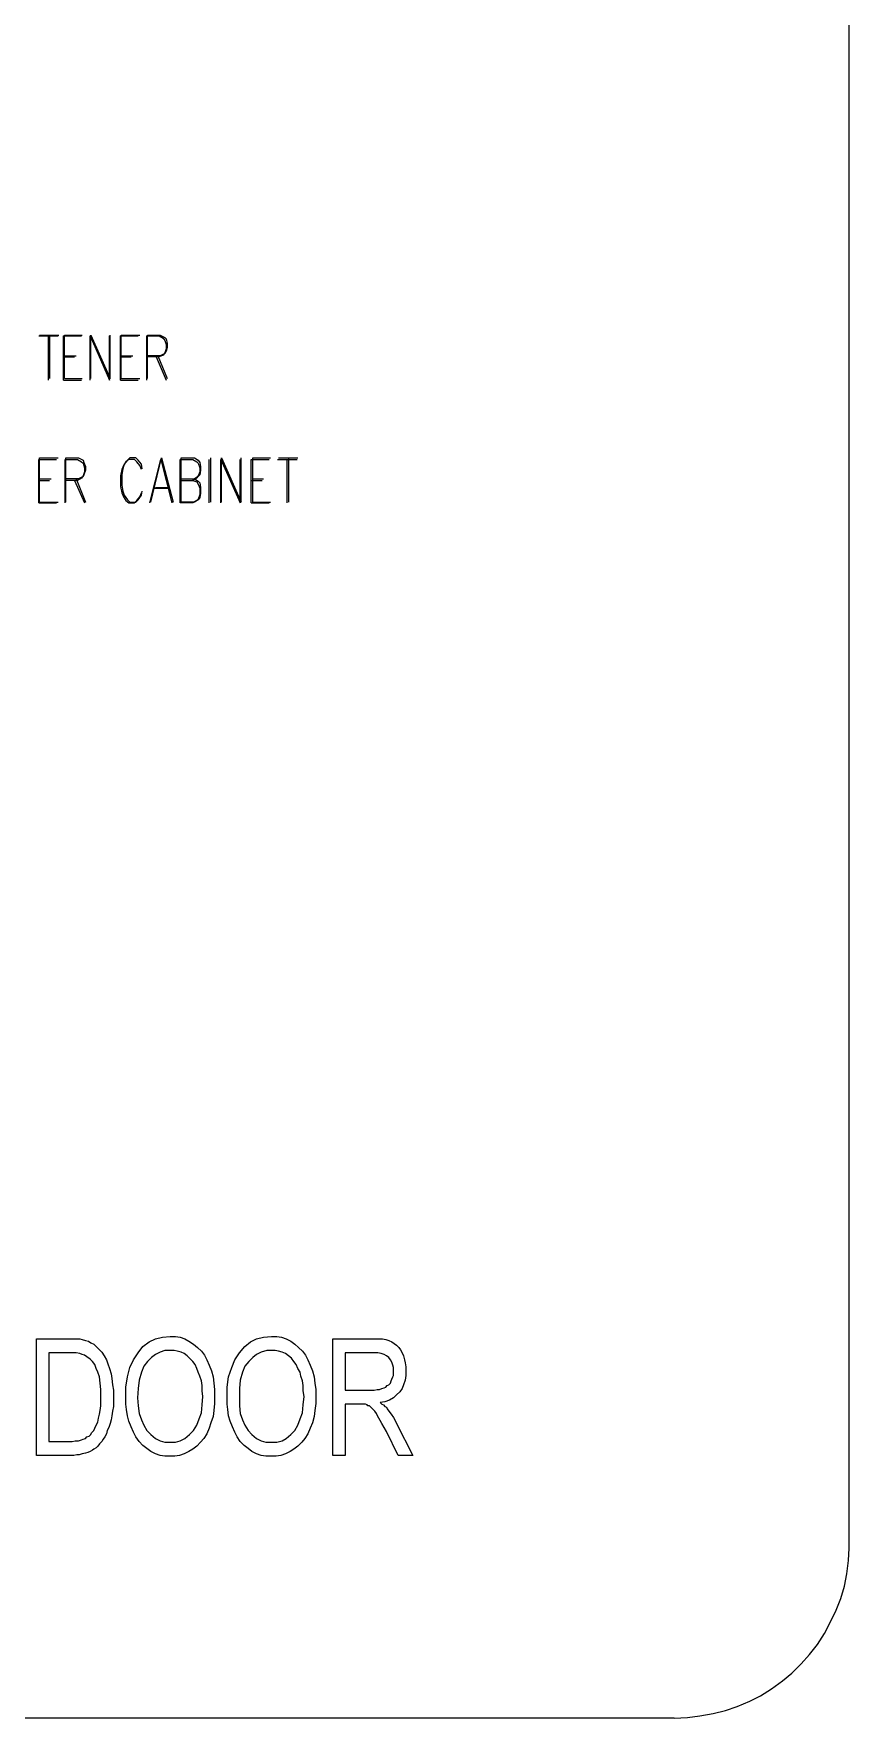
# Model space of a CAD drawing. Header units: metres. Extents: x 14 to 601, y -779 to -12.
# Drawn here: x 474.9 to 600.8, y -778.8 to -518.8 of the extents above; entities that cross this region are included whole.
import ezdxf

# ---------------------------------------------------------------- set-up
doc = ezdxf.new("R2010")
doc.units = ezdxf.units.M

msp = doc.modelspace()

# ---------------------------------------------------------------- linework, layer by layer
for p, q in [((600.76, -751.76), (600.76, -39.32)), ((475.72, -565.4), (478.72, -565.4)), ((475.84, -565.28), (478.84, -565.28)), ((477.16, -565.4), (477.16, -572.24)), ((477.4, -565.28), (477.4, -572)), ((479.56, -572.24), (479.56, -565.4)), ((479.56, -565.4), (482.32, -565.4)), ((479.68, -572), (479.68, -565.28)), ((479.68, -565.28), (482.44, -565.28)), ((483.64, -572.24), (483.64, -565.4)), ((483.64, -565.4), (486.64, -572.24)), ((483.76, -572), (483.76, -565.28)), ((483.76, -565.28), (486.76, -572)), ((486.64, -572.24), (486.64, -565.4)), ((486.76, -572), (486.76, -565.28)), ((488.32, -572.24), (488.32, -565.4)), ((488.32, -565.4), (491.08, -565.4)), ((488.44, -572), (488.44, -565.28)), ((488.44, -565.28), (491.32, -565.28)), ((492.4, -572.24), (492.4, -565.4)), ((492.4, -565.4), (494.32, -565.4)), ((492.52, -572), (492.52, -565.28)), ((492.52, -565.28), (494.44, -565.28)), ((494.32, -565.4), (494.92, -565.76)), ((494.44, -565.28), (495.16, -565.64)), ((494.92, -565.76), (495.16, -566.12)), ((495.16, -565.64), (495.4, -565.88)), ((495.16, -566.12), (495.4, -566.72)), ((495.4, -565.88), (495.52, -566.6)), ((495.4, -566.72), (495.4, -567.44)), ((495.52, -566.6), (495.52, -567.2)), ((479.56, -568.64), (481.24, -568.64)), ((479.68, -568.52), (481.48, -568.52)), ((488.32, -568.64), (490, -568.64)), ((488.44, -568.52), (490.24, -568.52)), ((494.32, -568.64), (492.4, -568.64)), ((494.44, -568.52), (492.52, -568.52)), ((493.84, -568.64), (495.4, -572.24)), ((494.08, -568.52), (495.52, -572)), ((494.92, -568.4), (494.32, -568.64)), ((495.16, -568.16), (494.44, -568.52)), ((495.16, -568.04), (494.92, -568.4)), ((495.4, -567.44), (495.16, -568.04)), ((495.4, -567.8), (495.16, -568.16)), ((495.52, -567.2), (495.4, -567.8)), ((479.56, -572.24), (482.32, -572.24)), ((479.68, -572), (482.44, -572)), ((488.32, -572.24), (491.08, -572.24)), ((488.44, -572), (491.32, -572)), ((475.72, -591.2), (475.72, -584.48)), ((475.72, -584.48), (478.48, -584.48)), ((475.84, -591.08), (475.84, -584.24)), ((475.84, -584.24), (478.72, -584.24)), ((479.8, -591.2), (479.8, -584.48)), ((479.8, -584.48), (481.72, -584.48)), ((479.92, -591.08), (479.92, -584.24)), ((479.92, -584.24), (481.84, -584.24)), ((481.72, -584.48), (482.32, -584.84)), ((481.84, -584.24), (482.56, -584.6)), ((482.32, -584.84), (482.56, -585.08)), ((482.56, -584.6), (482.68, -584.96)), ((489.16, -584.84), (488.8, -585.44)), ((489.4, -584.6), (488.92, -585.2)), ((489.64, -584.48), (489.16, -584.84)), ((489.76, -584.24), (489.4, -584.6)), ((490.48, -584.48), (489.64, -584.48)), ((490.72, -584.24), (489.76, -584.24)), ((490.84, -584.84), (490.48, -584.48)), ((491.08, -584.6), (490.72, -584.24)), ((491.32, -585.44), (490.84, -584.84)), ((491.56, -585.2), (491.08, -584.6)), ((492.88, -591.2), (494.56, -584.48)), ((493, -591.08), (494.68, -584.24)), ((494.56, -584.48), (496.24, -591.2)), ((494.68, -584.24), (496.48, -591.08)), ((497.56, -591.2), (497.56, -584.48)), ((497.56, -584.48), (499.48, -584.48)), ((497.68, -591.08), (497.68, -584.24)), ((497.68, -584.24), (499.72, -584.24)), ((499.48, -584.48), (500.08, -584.84)), ((499.72, -584.24), (500.32, -584.6)), ((500.08, -584.84), (500.32, -585.08)), ((500.32, -584.6), (500.56, -584.96)), ((502, -591.2), (502, -584.48)), ((502.24, -591.08), (502.24, -584.24)), ((503.8, -591.2), (503.8, -584.48)), ((503.8, -584.48), (506.8, -591.2)), ((503.92, -591.08), (503.92, -584.24)), ((503.92, -584.24), (506.92, -591.08)), ((506.8, -591.2), (506.8, -584.48)), ((506.92, -591.08), (506.92, -584.24)), ((508.48, -591.2), (508.48, -584.48)), ((508.48, -584.48), (511.24, -584.48)), ((508.72, -591.08), (508.72, -584.24)), ((508.72, -584.24), (511.48, -584.24)), ((512.56, -584.48), (515.56, -584.48)), ((512.68, -584.24), (515.68, -584.24)), ((514, -584.48), (514, -591.2)), ((514.24, -584.24), (514.24, -591.08)), ((475.84, -587.48), (477.64, -587.48)), ((481.84, -587.48), (479.92, -587.48)), ((481.48, -587.48), (482.92, -591.08)), ((482.32, -587.36), (481.72, -587.72)), ((482.56, -587.12), (481.84, -587.48)), ((482.56, -587), (482.32, -587.36)), ((482.56, -585.08), (482.8, -585.8)), ((482.8, -586.4), (482.56, -587)), ((482.68, -586.88), (482.56, -587.12)), ((482.68, -584.96), (482.92, -585.56)), ((482.92, -586.16), (482.68, -586.88)), ((482.8, -585.8), (482.8, -586.4)), ((482.92, -585.56), (482.92, -586.16)), ((488.56, -586.04), (488.32, -587)), ((488.32, -587), (488.32, -588.68)), ((488.8, -585.44), (488.56, -586.04)), ((488.68, -585.92), (488.56, -586.88)), ((488.56, -586.88), (488.56, -588.44)), ((488.92, -585.2), (488.68, -585.92)), ((491.56, -586.04), (491.32, -585.44)), ((491.68, -585.92), (491.56, -585.2)), ((497.68, -587.48), (499.72, -587.48)), ((500.08, -587.36), (499.48, -587.72)), ((500.32, -587.12), (499.72, -587.48)), ((499.72, -587.48), (500.32, -587.84)), ((500.32, -587), (500.08, -587.36)), ((500.32, -585.08), (500.56, -585.8)), ((500.56, -586.4), (500.32, -587)), ((500.56, -586.88), (500.32, -587.12)), ((500.56, -584.96), (500.68, -585.56)), ((500.56, -585.8), (500.56, -586.4)), ((500.68, -586.16), (500.56, -586.88)), ((500.68, -585.56), (500.68, -586.16)), ((508.72, -587.48), (510.4, -587.48)), ((475.72, -587.72), (477.4, -587.72)), ((481.72, -587.72), (479.8, -587.72)), ((481.24, -587.72), (482.8, -591.2)), ((488.32, -588.68), (488.56, -589.64)), ((488.56, -588.44), (488.68, -589.4)), ((488.56, -589.64), (488.8, -590.24)), ((488.68, -589.4), (488.92, -590)), ((488.92, -590), (489.4, -590.72)), ((491.08, -590.72), (491.56, -590)), ((491.32, -590.24), (491.56, -589.64)), ((491.56, -590), (491.68, -589.4)), ((493.48, -588.92), (495.64, -588.92)), ((493.72, -588.8), (495.76, -588.8)), ((497.56, -587.72), (499.48, -587.72)), ((499.48, -587.72), (500.08, -587.96)), ((500.08, -587.96), (500.32, -588.32)), ((500.32, -587.84), (500.56, -588.08)), ((500.32, -588.32), (500.56, -588.92)), ((500.56, -589.88), (500.32, -590.6)), ((500.56, -588.08), (500.68, -588.8)), ((500.56, -588.92), (500.56, -589.88)), ((500.68, -589.76), (500.56, -590.36)), ((500.68, -588.8), (500.68, -589.76)), ((508.48, -587.72), (510.16, -587.72)), ((475.72, -591.2), (478.48, -591.2)), ((475.84, -591.08), (478.72, -591.08)), ((488.8, -590.24), (489.16, -590.84)), ((489.16, -590.84), (489.64, -591.2)), ((489.4, -590.72), (489.76, -591.08)), ((489.64, -591.2), (490.48, -591.2)), ((489.76, -591.08), (490.72, -591.08)), ((490.48, -591.2), (490.84, -590.84)), ((490.72, -591.08), (491.08, -590.72)), ((490.84, -590.84), (491.32, -590.24)), ((499.48, -591.2), (497.56, -591.2)), ((499.72, -591.08), (497.68, -591.08)), ((500.08, -590.84), (499.48, -591.2)), ((500.32, -590.72), (499.72, -591.08)), ((500.32, -590.6), (500.08, -590.84)), ((500.56, -590.36), (500.32, -590.72)), ((508.48, -591.2), (511.24, -591.2)), ((508.72, -591.08), (511.48, -591.08)), ((493.72, -720.2), (494.8, -719.96)), ((494.8, -719.96), (496, -719.84)), ((496, -719.84), (496.84, -719.84)), ((496.84, -719.84), (497.56, -719.96)), ((497.56, -719.96), (498.28, -720.2)), ((509.32, -720.2), (510.4, -719.96)), ((510.4, -719.96), (511.6, -719.84)), ((511.6, -719.84), (512.44, -719.84)), ((512.44, -719.84), (513.16, -719.96)), ((513.16, -719.96), (513.88, -720.2)), ((475.36, -738.2), (475.36, -720.2)), ((475.36, -720.2), (480.28, -720.2)), ((480.28, -722.36), (477.28, -722.36)), ((477.28, -722.36), (477.28, -736.04)), ((480.28, -720.2), (481, -720.2)), ((481, -722.36), (480.28, -722.36)), ((481, -720.2), (481.6, -720.2)), ((481.48, -722.36), (481, -722.36)), ((482.08, -722.48), (481.48, -722.36)), ((481.6, -720.2), (482.08, -720.2)), ((482.08, -720.2), (482.44, -720.32)), ((482.44, -722.6), (482.08, -722.48)), ((482.44, -720.32), (482.92, -720.44)), ((482.8, -722.72), (482.44, -722.6)), ((483.16, -722.96), (482.8, -722.72)), ((482.92, -720.44), (483.4, -720.56)), ((483.4, -720.56), (483.76, -720.8)), ((483.76, -720.8), (484.24, -721.04)), ((484.24, -721.04), (484.6, -721.4)), ((484.6, -721.4), (484.96, -721.76)), ((484.96, -721.76), (485.44, -722.24)), ((485.44, -722.24), (485.8, -722.84)), ((490.36, -723.44), (491.08, -722.36)), ((491.08, -722.36), (491.8, -721.4)), ((491.8, -721.4), (492.76, -720.68)), ((492.76, -720.68), (493.72, -720.2)), ((493.72, -722.6), (493.12, -723.08)), ((494.44, -722.24), (493.72, -722.6)), ((495.16, -722), (494.44, -722.24)), ((496, -722), (495.16, -722)), ((496.6, -722), (496, -722)), ((497.08, -722.12), (496.6, -722)), ((497.68, -722.24), (497.08, -722.12)), ((498.16, -722.48), (497.68, -722.24)), ((498.64, -722.84), (498.16, -722.48)), ((498.28, -720.2), (498.88, -720.56)), ((498.88, -720.56), (499.6, -721.04)), ((499.6, -721.04), (500.2, -721.52)), ((500.2, -721.52), (500.8, -722.12)), ((500.8, -722.12), (501.28, -722.72)), ((501.28, -722.72), (501.64, -723.44)), ((505.96, -723.44), (506.68, -722.36)), ((506.68, -722.36), (507.52, -721.4)), ((507.52, -721.4), (508.36, -720.68)), ((508.36, -720.68), (509.32, -720.2)), ((509.32, -722.6), (508.72, -723.08)), ((510.04, -722.24), (509.32, -722.6)), ((510.88, -722), (510.04, -722.24)), ((511.6, -722), (510.88, -722)), ((512.2, -722), (511.6, -722)), ((512.68, -722.12), (512.2, -722)), ((513.28, -722.24), (512.68, -722.12)), ((513.76, -722.48), (513.28, -722.24)), ((514.24, -722.84), (513.76, -722.48)), ((513.88, -720.2), (514.6, -720.56)), ((514.6, -720.56), (515.2, -721.04)), ((515.2, -721.04), (515.8, -721.52)), ((515.8, -721.52), (516.4, -722.12)), ((516.4, -722.12), (516.88, -722.72)), ((516.88, -722.72), (517.24, -723.44)), ((521.08, -738.2), (521.08, -720.2)), ((521.08, -720.2), (527.32, -720.2)), ((527.44, -722.36), (523, -722.36)), ((523, -722.36), (523, -728.12)), ((527.32, -720.2), (528.04, -720.2)), ((528.04, -722.36), (527.44, -722.36)), ((528.04, -720.2), (528.76, -720.2)), ((528.52, -722.48), (528.04, -722.36)), ((529, -722.6), (528.52, -722.48)), ((528.76, -720.2), (529.24, -720.32)), ((529.36, -722.84), (529, -722.6)), ((529.24, -720.32), (529.72, -720.44)), ((529.72, -720.44), (530.2, -720.68)), ((530.2, -720.68), (530.56, -720.92)), ((530.56, -720.92), (530.92, -721.16)), ((530.92, -721.16), (531.28, -721.52)), ((531.28, -721.52), (531.52, -721.88)), ((531.52, -721.88), (531.76, -722.36)), ((531.76, -722.36), (532, -722.84)), ((483.64, -723.32), (483.16, -722.96)), ((484, -723.68), (483.64, -723.32)), ((484.36, -724.16), (484, -723.68)), ((484.6, -724.76), (484.36, -724.16)), ((484.84, -725.36), (484.6, -724.76)), ((485.8, -722.84), (486.16, -723.44)), ((486.16, -723.44), (486.4, -724.04)), ((486.4, -724.04), (486.64, -724.76)), ((486.64, -724.76), (486.88, -725.6)), ((489.4, -726.08), (489.76, -724.64)), ((489.76, -724.64), (490.36, -723.44)), ((491.92, -724.4), (491.56, -725.36)), ((492.52, -723.68), (491.92, -724.4)), ((493.12, -723.08), (492.52, -723.68)), ((499, -723.2), (498.64, -722.84)), ((499.48, -723.68), (499, -723.2)), ((499.84, -724.16), (499.48, -723.68)), ((500.08, -724.76), (499.84, -724.16)), ((500.32, -725.36), (500.08, -724.76)), ((501.64, -723.44), (502, -724.28)), ((502, -724.28), (502.36, -725.12)), ((502.36, -725.12), (502.6, -726.08)), ((505, -726.08), (505.48, -724.64)), ((505.48, -724.64), (505.96, -723.44)), ((507.52, -724.4), (507.16, -725.36)), ((508.12, -723.68), (507.52, -724.4)), ((508.72, -723.08), (508.12, -723.68)), ((514.72, -723.2), (514.24, -722.84)), ((515.08, -723.68), (514.72, -723.2)), ((515.44, -724.16), (515.08, -723.68)), ((515.68, -724.76), (515.44, -724.16)), ((516.04, -725.36), (515.68, -724.76)), ((517.24, -723.44), (517.6, -724.28)), ((517.6, -724.28), (517.96, -725.12)), ((517.96, -725.12), (518.2, -726.08)), ((529.72, -723.08), (529.36, -722.84)), ((529.96, -723.44), (529.72, -723.08)), ((530.2, -723.8), (529.96, -723.44)), ((530.32, -724.28), (530.2, -723.8)), ((530.44, -724.64), (530.32, -724.28)), ((530.44, -725.12), (530.44, -724.64)), ((530.44, -725.48), (530.44, -725.12)), ((532, -722.84), (532.12, -723.44)), ((532.12, -723.44), (532.24, -723.92)), ((532.24, -723.92), (532.36, -724.52)), ((532.36, -724.52), (532.36, -725.12)), ((532.36, -725.12), (532.36, -725.84)), ((485.08, -726.08), (484.84, -725.36)), ((485.2, -727.04), (485.08, -726.08)), ((485.32, -728), (485.2, -727.04)), ((486.88, -725.6), (487, -726.32)), ((487, -726.32), (487.12, -727.28)), ((487.12, -727.28), (487.24, -728.12)), ((489.16, -727.64), (489.4, -726.08)), ((489.16, -729.32), (489.16, -727.64)), ((491.08, -727.88), (490.96, -729.32)), ((491.2, -726.56), (491.08, -727.88)), ((491.56, -725.36), (491.2, -726.56)), ((500.56, -725.96), (500.32, -725.36)), ((500.8, -726.68), (500.56, -725.96)), ((500.92, -727.4), (500.8, -726.68)), ((500.92, -728.24), (500.92, -727.4)), ((502.6, -726.08), (502.72, -727.04)), ((502.72, -727.04), (502.84, -728)), ((504.76, -727.64), (505, -726.08)), ((504.76, -729.32), (504.76, -727.64)), ((506.8, -726.56), (506.68, -727.88)), ((506.68, -727.88), (506.68, -729.32)), ((507.16, -725.36), (506.8, -726.56)), ((516.16, -725.96), (516.04, -725.36)), ((516.4, -726.68), (516.16, -725.96)), ((516.52, -727.4), (516.4, -726.68)), ((516.52, -728.24), (516.52, -727.4)), ((518.2, -726.08), (518.32, -727.04)), ((518.32, -727.04), (518.44, -728)), ((528.28, -728), (528.64, -727.88)), ((528.64, -727.88), (529, -727.76)), ((529, -727.76), (529.24, -727.64)), ((529.24, -727.64), (529.48, -727.4)), ((529.48, -727.4), (529.72, -727.28)), ((529.72, -727.28), (529.96, -727.04)), ((529.96, -727.04), (530.08, -726.68)), ((530.08, -726.68), (530.2, -726.44)), ((530.2, -726.44), (530.32, -726.08)), ((530.32, -726.08), (530.44, -725.84)), ((530.44, -725.84), (530.44, -725.48)), ((531.76, -727.88), (531.4, -728.36)), ((532, -727.28), (531.76, -727.88)), ((532.24, -726.56), (532, -727.28)), ((532.36, -725.84), (532.24, -726.56)), ((485.2, -731.24), (485.32, -730.52)), ((485.32, -729.08), (485.32, -728)), ((485.32, -729.8), (485.32, -729.08)), ((485.32, -730.52), (485.32, -729.8)), ((487.24, -728.12), (487.24, -729.08)), ((487.24, -729.08), (487.24, -729.92)), ((487.24, -729.92), (487.24, -730.64)), ((489.16, -730.28), (489.16, -729.32)), ((489.28, -731.12), (489.16, -730.28)), ((490.96, -729.32), (491.08, -730.52)), ((491.08, -730.52), (491.2, -731.72)), ((500.8, -731.6), (500.92, -730.4)), ((501.04, -729.08), (500.92, -728.24)), ((500.92, -730.4), (501.04, -729.08)), ((502.84, -730.16), (502.72, -731.24)), ((502.84, -728), (502.84, -729.08)), ((502.84, -729.08), (502.84, -730.16)), ((504.76, -730.28), (504.76, -729.32)), ((504.88, -731.12), (504.76, -730.28)), ((506.68, -729.32), (506.68, -730.52)), ((506.68, -730.52), (506.8, -731.72)), ((516.4, -731.6), (516.52, -730.4)), ((516.64, -729.08), (516.52, -728.24)), ((516.52, -730.4), (516.64, -729.08)), ((518.44, -730.16), (518.32, -731.24)), ((518.44, -728), (518.44, -729.08)), ((518.44, -729.08), (518.44, -730.16)), ((523, -728.12), (526.96, -728.12)), ((525.16, -730.28), (523, -730.28)), ((523, -730.28), (523, -738.2)), ((525.4, -730.28), (525.16, -730.28)), ((525.64, -730.28), (525.4, -730.28)), ((525.88, -730.28), (525.64, -730.28)), ((526, -730.28), (525.88, -730.28)), ((526.12, -730.28), (526, -730.28)), ((526.36, -730.4), (526.12, -730.28)), ((526.48, -730.52), (526.36, -730.4)), ((526.72, -730.52), (526.48, -730.52)), ((526.84, -730.64), (526.72, -730.52)), ((526.96, -728.12), (527.44, -728.12)), ((527.44, -728.12), (527.92, -728)), ((527.92, -728), (528.28, -728)), ((529.12, -729.92), (528.4, -730.04)), ((528.4, -730.04), (528.64, -730.28)), ((528.64, -730.28), (528.88, -730.4)), ((528.88, -730.4), (529.12, -730.64)), ((529.84, -729.68), (529.12, -729.92)), ((530.44, -729.32), (529.84, -729.68)), ((530.92, -728.84), (530.44, -729.32)), ((531.4, -728.36), (530.92, -728.84)), ((484.6, -733.52), (484.84, -733.04)), ((484.84, -733.04), (484.96, -732.44)), ((484.96, -732.44), (485.08, -731.84)), ((485.08, -731.84), (485.2, -731.24)), ((486.88, -732.68), (486.76, -733.28)), ((487, -732.08), (486.88, -732.68)), ((487.12, -731.36), (487, -732.08)), ((487.24, -730.64), (487.12, -731.36)), ((489.4, -732.08), (489.28, -731.12)), ((489.64, -732.92), (489.4, -732.08)), ((490, -733.76), (489.64, -732.92)), ((491.2, -731.72), (491.56, -732.68)), ((491.56, -732.68), (491.92, -733.52)), ((500.08, -733.52), (500.44, -732.56)), ((500.44, -732.56), (500.8, -731.6)), ((502.6, -732.2), (502.24, -733.16)), ((502.72, -731.24), (502.6, -732.2)), ((505, -732.08), (504.88, -731.12)), ((505.24, -732.92), (505, -732.08)), ((505.6, -733.76), (505.24, -732.92)), ((506.8, -731.72), (507.16, -732.68)), ((507.16, -732.68), (507.52, -733.52)), ((515.68, -733.52), (516.04, -732.56)), ((516.04, -732.56), (516.4, -731.6)), ((518.2, -732.2), (517.96, -733.16)), ((518.32, -731.24), (518.2, -732.2)), ((526.96, -730.76), (526.84, -730.64)), ((527.2, -731), (526.96, -730.76)), ((527.32, -731.12), (527.2, -731)), ((527.56, -731.36), (527.32, -731.12)), ((527.8, -731.72), (527.56, -731.36)), ((527.92, -731.96), (527.8, -731.72)), ((528.16, -732.44), (527.92, -731.96)), ((528.4, -732.8), (528.16, -732.44)), ((528.64, -733.28), (528.4, -732.8)), ((529.12, -730.64), (529.36, -730.76)), ((529.36, -730.76), (529.48, -731)), ((529.48, -731), (529.72, -731.36)), ((529.72, -731.36), (530.08, -731.84)), ((530.08, -731.84), (530.44, -732.32)), ((530.44, -732.32), (530.68, -732.8)), ((530.68, -732.8), (530.92, -733.28)), ((482.32, -735.8), (482.56, -735.68)), ((482.56, -735.68), (482.92, -735.56)), ((482.92, -735.56), (483.16, -735.32)), ((483.16, -735.32), (483.52, -735.2)), ((483.52, -735.2), (483.76, -734.96)), ((483.76, -734.96), (483.88, -734.72)), ((483.88, -734.72), (484.24, -734.36)), ((484.24, -734.36), (484.36, -734)), ((484.36, -734), (484.6, -733.52)), ((485.68, -735.68), (485.44, -736.04)), ((485.92, -735.32), (485.68, -735.68)), ((486.16, -734.84), (485.92, -735.32)), ((486.28, -734.36), (486.16, -734.84)), ((486.52, -733.88), (486.28, -734.36)), ((486.76, -733.28), (486.52, -733.88)), ((490.36, -734.6), (490, -733.76)), ((490.72, -735.32), (490.36, -734.6)), ((491.2, -736.04), (490.72, -735.32)), ((491.92, -733.52), (492.4, -734.36)), ((492.4, -734.36), (493, -734.96)), ((493, -734.96), (493.72, -735.56)), ((493.72, -735.56), (494.44, -735.92)), ((497.56, -735.92), (498.28, -735.56)), ((498.28, -735.56), (499, -734.96)), ((499, -734.96), (499.6, -734.36)), ((499.6, -734.36), (500.08, -733.52)), ((501.16, -735.56), (500.68, -736.16)), ((501.64, -734.84), (501.16, -735.56)), ((502, -734), (501.64, -734.84)), ((502.24, -733.16), (502, -734)), ((505.96, -734.6), (505.6, -733.76)), ((506.32, -735.32), (505.96, -734.6)), ((506.8, -736.04), (506.32, -735.32)), ((507.52, -733.52), (508, -734.36)), ((508, -734.36), (508.6, -734.96)), ((508.6, -734.96), (509.32, -735.56)), ((509.32, -735.56), (510.04, -735.92)), ((513.28, -735.92), (513.88, -735.56)), ((513.88, -735.56), (514.6, -734.96)), ((514.6, -734.96), (515.2, -734.36)), ((515.2, -734.36), (515.68, -733.52)), ((516.76, -735.56), (516.28, -736.16)), ((517.24, -734.84), (516.76, -735.56)), ((517.6, -734), (517.24, -734.84)), ((517.96, -733.16), (517.6, -734)), ((529, -733.88), (528.64, -733.28)), ((529.36, -734.48), (529, -733.88)), ((531.16, -738.2), (529.36, -734.48)), ((530.92, -733.28), (533.44, -738.2)), ((480.52, -738.2), (475.36, -738.2)), ((477.28, -736.04), (480.4, -736.04)), ((480.4, -736.04), (480.88, -736.04)), ((481.12, -738.2), (480.52, -738.2)), ((480.88, -736.04), (481.36, -735.92)), ((481.6, -738.08), (481.12, -738.2)), ((481.36, -735.92), (481.84, -735.92)), ((481.96, -738.08), (481.6, -738.08)), ((481.84, -735.92), (482.32, -735.8)), ((482.44, -737.96), (481.96, -738.08)), ((482.92, -737.84), (482.44, -737.96)), ((483.28, -737.72), (482.92, -737.84)), ((483.64, -737.6), (483.28, -737.72)), ((484, -737.36), (483.64, -737.6)), ((484.24, -737.24), (484, -737.36)), ((484.6, -737), (484.24, -737.24)), ((484.84, -736.76), (484.6, -737)), ((485.08, -736.4), (484.84, -736.76)), ((485.44, -736.04), (485.08, -736.4)), ((491.8, -736.64), (491.2, -736.04)), ((492.4, -737.12), (491.8, -736.64)), ((493, -737.6), (492.4, -737.12)), ((493.72, -737.96), (493, -737.6)), ((494.44, -738.2), (493.72, -737.96)), ((494.44, -735.92), (495.16, -736.16)), ((495.16, -738.32), (494.44, -738.2)), ((495.16, -736.16), (496, -736.16)), ((496, -738.32), (495.16, -738.32)), ((496, -736.16), (496.84, -736.16)), ((496.72, -738.32), (496, -738.32)), ((497.44, -738.2), (496.72, -738.32)), ((496.84, -736.16), (497.56, -735.92)), ((498.16, -737.96), (497.44, -738.2)), ((498.88, -737.6), (498.16, -737.96)), ((499.48, -737.24), (498.88, -737.6)), ((500.08, -736.76), (499.48, -737.24)), ((500.68, -736.16), (500.08, -736.76)), ((507.4, -736.64), (506.8, -736.04)), ((508, -737.12), (507.4, -736.64)), ((508.6, -737.6), (508, -737.12)), ((509.32, -737.96), (508.6, -737.6)), ((510.04, -738.2), (509.32, -737.96)), ((510.04, -735.92), (510.76, -736.16)), ((510.76, -738.32), (510.04, -738.2)), ((510.76, -736.16), (511.6, -736.16)), ((511.6, -738.32), (510.76, -738.32)), ((511.6, -736.16), (512.44, -736.16)), ((512.32, -738.32), (511.6, -738.32)), ((513.04, -738.2), (512.32, -738.32)), ((512.44, -736.16), (513.28, -735.92)), ((513.76, -737.96), (513.04, -738.2)), ((514.48, -737.6), (513.76, -737.96)), ((515.08, -737.24), (514.48, -737.6)), ((515.68, -736.76), (515.08, -737.24)), ((516.28, -736.16), (515.68, -736.76)), ((523, -738.2), (521.08, -738.2)), ((533.44, -738.2), (531.16, -738.2)), ((600.64, -754.4), (600.76, -752.48)), ((600.76, -752.48), (600.76, -751.76)), ((600.04, -758.36), (600.4, -756.44)), ((600.4, -756.44), (600.64, -754.4)), ((599.44, -760.28), (600.04, -758.36)), ((598.72, -762.08), (599.44, -760.28)), ((596.92, -765.68), (597.88, -763.88)), ((597.88, -763.88), (598.72, -762.08)), ((595.84, -767.36), (596.92, -765.68)), ((593.32, -770.36), (594.64, -768.92)), ((594.64, -768.92), (595.84, -767.36)), ((590.44, -773), (591.88, -771.8)), ((591.88, -771.8), (593.32, -770.36)), ((587.08, -775.28), (588.76, -774.2)), ((588.76, -774.2), (590.44, -773)), ((581.68, -777.56), (583.48, -776.96)), ((583.48, -776.96), (585.4, -776.12)), ((585.4, -776.12), (587.08, -775.28)), ((573.76, -778.76), (40.72, -778.76)), ((573.76, -778.76), (575.8, -778.64)), ((575.8, -778.64), (577.72, -778.4)), ((577.72, -778.4), (579.76, -778.04)), ((579.76, -778.04), (581.68, -777.56))]:
    msp.add_line(p, q)

doc.saveas('drawing.dxf')
